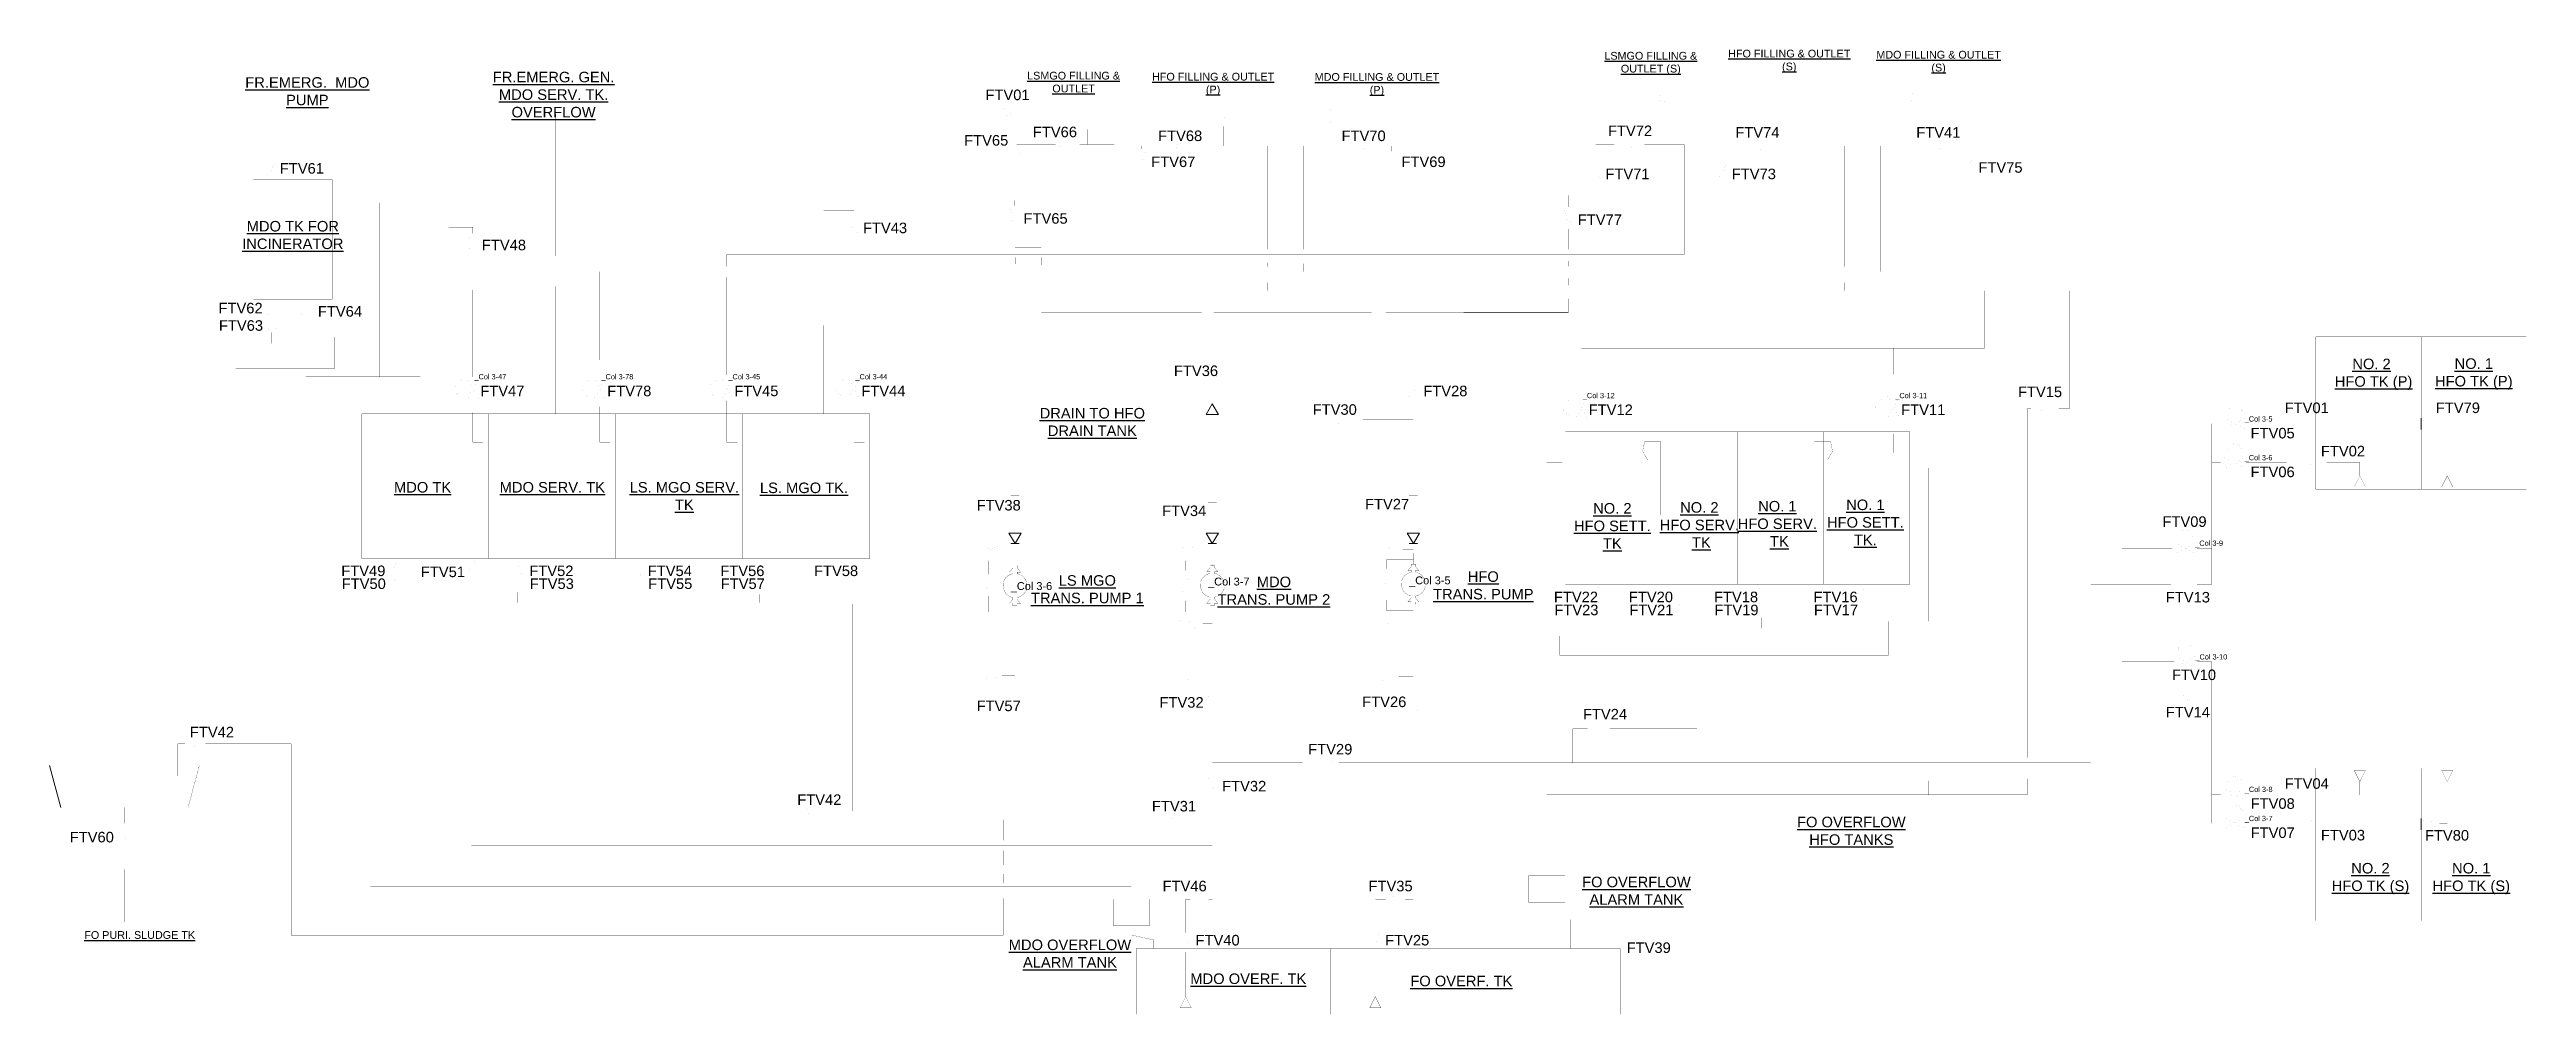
# Model space of a CAD drawing. Header units: millimetres. Extents: x 6116 to 9647, y 185 to 1559.
import ezdxf

# ---------------------------------------------------------------- set-up
doc = ezdxf.new("R2010")
doc.units = ezdxf.units.MM
for name, color, linetype in [('Ballast', 80, 'Continuous'), ('Bilge - Ballast', 233, 'Continuous'), ('PVCS Fuel', 240, 'Continuous'), ('Suction C', 201, 'Continuous'), ('Symboler', 42, 'Continuous'), ('TEKST', 7, 'Continuous')]:
    doc.layers.add(name, color=color, linetype=linetype)
doc.layers.add('Bilge', color=50, linetype='Continuous', plot=False)
doc.layers.add('EQUIP', color=140, linetype='Continuous', lineweight=20)
doc.layers.add('VALVE', color=40, linetype='Continuous', lineweight=20)
doc.styles.add('Arial', font='ARIAL.TTF', dxfattribs={"height": 50})

# ---------------------------------------------------------------- blocks, each defined once
blk = doc.blocks.new('reduce')
for p, q in [((0, 0), (3, 1.73)), ((0, 0), (3, -1.73)), ((3, 1.73), (3, -1.73))]:
    blk.add_line(p, q)

msp = doc.modelspace()

# ---------------------------------------------------------------- linework, layer by layer
at = {"layer": 'Ballast', "linetype": 'Continuous'}
for points in [[(6719.1, 1075.5, 0.03, 0.03, 0), (6703.5, 1075.5, 0.03, 0.03, 0), (6703.5, 1065.9, 0.03, 0.03, -0.884677), (6703.5, 1087.4, 0.03, 0.03, 0), (6703.5, 1077.7, 0.03, 0.03, 0), (6719.1, 1077.7, 0.03, 0.03, 0), (6711.1, 1092.7, 0, 0, 0), (6728.4, 1092.7, 0.03, 0.03, 0), (6719.7, 1076.6, 0.03, 0.03, 0), (6728.4, 1060.6, 0, 0, 0), (6711.1, 1060.6, 0.03, 0.03, 0)], [(6900.2, 1075.5, 0.03, 0.03, 0), (6884.6, 1075.5, 0.03, 0.03, 0), (6884.6, 1065.9, 0.03, 0.03, -0.884677), (6884.6, 1087.4, 0.03, 0.03, 0), (6884.6, 1077.7, 0.03, 0.03, 0), (6900.2, 1077.7, 0.03, 0.03, 0), (6892.2, 1092.7, 0, 0, 0), (6909.5, 1092.7, 0.03, 0.03, 0), (6900.8, 1076.6, 0.03, 0.03, 0), (6909.5, 1060.6, 0, 0, 0), (6892.2, 1060.6, 0.03, 0.03, 0)], [(7081.3, 1075.5, 0.03, 0.03, 0), (7065.7, 1075.5, 0.03, 0.03, 0), (7065.7, 1065.9, 0.03, 0.03, -0.884677), (7065.7, 1087.4, 0.03, 0.03, 0), (7065.7, 1077.7, 0.03, 0.03, 0), (7081.3, 1077.7, 0.03, 0.03, 0), (7073.2, 1092.7, 0, 0, 0), (7090.6, 1092.7, 0.03, 0.03, 0), (7081.9, 1076.6, 0.03, 0.03, 0), (7090.6, 1060.6, 0, 0, 0), (7073.2, 1060.6, 0.03, 0.03, 0)], [(7262.4, 1075.5, 0.03, 0.03, 0), (7246.7, 1075.5, 0.03, 0.03, 0), (7246.7, 1065.9, 0.03, 0.03, -0.884677), (7246.7, 1087.4, 0.03, 0.03, 0), (7246.7, 1077.7, 0.03, 0.03, 0), (7262.4, 1077.7, 0.03, 0.03, 0), (7254.3, 1092.7, 0, 0, 0), (7271.7, 1092.7, 0.03, 0.03, 0), (7263, 1076.6, 0.03, 0.03, 0), (7271.7, 1060.6, 0, 0, 0), (7254.3, 1060.6, 0.03, 0.03, 0)], [(8299.4, 1048.6, 0.03, 0.03, 0), (8283.7, 1048.6, 0.03, 0.03, 0), (8283.7, 1039, 0.03, 0.03, -0.884677), (8283.7, 1060.5, 0.03, 0.03, 0), (8283.7, 1050.9, 0.03, 0.03, 0), (8299.4, 1050.9, 0.03, 0.03, 0), (8291.3, 1065.8, 0, 0, 0), (8308.6, 1065.8, 0.03, 0.03, 0), (8300, 1049.8, 0.03, 0.03, 0), (8308.6, 1033.7, 0, 0, 0), (8291.3, 1033.7, 0.03, 0.03, 0)], [(8744.9, 1048.6, 0.03, 0.03, 0), (8729.3, 1048.6, 0.03, 0.03, 0), (8729.3, 1039, 0.03, 0.03, -0.884677), (8729.3, 1060.5, 0.03, 0.03, 0), (8729.3, 1050.9, 0.03, 0.03, 0), (8744.9, 1050.9, 0.03, 0.03, 0), (8736.8, 1065.8, 0, 0, 0), (8754.2, 1065.8, 0.03, 0.03, 0), (8745.5, 1049.8, 0.03, 0.03, 0), (8754.2, 1033.7, 0, 0, 0), (8736.8, 1033.7, 0.03, 0.03, 0)], [(9230.4, 1026.9, 0.03, 0.03, 0), (9230.4, 1042.5, 0.03, 0.03, 0), (9220.8, 1042.5, 0.03, 0.03, -0.884677), (9242.3, 1042.5, 0.03, 0.03, 0), (9232.6, 1042.5, 0.03, 0.03, 0), (9232.6, 1026.9, 0.03, 0.03, 0), (9247.6, 1034.9, 0, 0, 0), (9247.6, 1017.6, 0.03, 0.03, 0), (9231.5, 1026.3, 0.03, 0.03, 0), (9215.5, 1017.6, 0, 0, 0), (9215.5, 1034.9, 0.03, 0.03, 0)], [(9230.4, 971.6, 0.03, 0.03, 0), (9230.4, 987.3, 0.03, 0.03, 0), (9220.8, 987.3, 0.03, 0.03, -0.884677), (9242.3, 987.3, 0.03, 0.03, 0), (9232.6, 987.3, 0.03, 0.03, 0), (9232.6, 971.6, 0.03, 0.03, 0), (9247.6, 979.7, 0, 0, 0), (9247.6, 962.4, 0.03, 0.03, 0), (9231.5, 971, 0.03, 0.03, 0), (9215.5, 962.4, 0, 0, 0), (9215.5, 979.7, 0.03, 0.03, 0)], [(9160, 849.8, 0.03, 0.03, 0), (9160, 865.5, 0.03, 0.03, 0), (9150.3, 865.5, 0.03, 0.03, -0.884677), (9171.8, 865.5, 0.03, 0.03, 0), (9162.2, 865.5, 0.03, 0.03, 0), (9162.2, 849.8, 0.03, 0.03, 0), (9177.1, 857.9, 0, 0, 0), (9177.1, 840.5, 0.03, 0.03, 0), (9161.1, 849.2, 0.03, 0.03, 0), (9145, 840.5, 0, 0, 0), (9145, 857.9, 0.03, 0.03, 0)], [(9160.1, 687.9, 0.03, 0.03, 0), (9160.1, 703.6, 0.03, 0.03, 0), (9150.5, 703.6, 0.03, 0.03, -0.884677), (9172, 703.6, 0.03, 0.03, 0), (9162.3, 703.6, 0.03, 0.03, 0), (9162.3, 687.9, 0.03, 0.03, 0), (9177.3, 696, 0, 0, 0), (9177.3, 678.7, 0.03, 0.03, 0), (9161.2, 687.3, 0.03, 0.03, 0), (9145.2, 678.7, 0, 0, 0), (9145.2, 696, 0.03, 0.03, 0)], [(9230.5, 499.3, 0.03, 0.03, 0), (9230.5, 514.9, 0.03, 0.03, 0), (9220.9, 514.9, 0.03, 0.03, -0.884677), (9242.4, 514.9, 0.03, 0.03, 0), (9232.8, 514.9, 0.03, 0.03, 0), (9232.8, 499.3, 0.03, 0.03, 0), (9247.7, 507.3, 0, 0, 0), (9247.7, 490, 0.03, 0.03, 0), (9231.6, 498.6, 0.03, 0.03, 0), (9215.6, 490, 0, 0, 0), (9215.6, 507.3, 0.03, 0.03, 0)], [(9230.5, 457.7, 0.03, 0.03, 0), (9230.5, 473.4, 0.03, 0.03, 0), (9220.9, 473.4, 0.03, 0.03, -0.884677), (9242.4, 473.4, 0.03, 0.03, 0), (9232.8, 473.4, 0.03, 0.03, 0), (9232.8, 457.7, 0.03, 0.03, 0), (9247.7, 465.8, 0, 0, 0), (9247.7, 448.5, 0.03, 0.03, 0), (9231.6, 457.1, 0.03, 0.03, 0), (9215.6, 448.5, 0, 0, 0), (9215.6, 465.8, 0.03, 0.03, 0)]]:
    msp.add_lwpolyline(points, format="xyseb", close=True, dxfattribs=at)
at = {"layer": 'Bilge', "linetype": 'Continuous', "const_width": 0.0075}
for points in [[(8420.9, 1502.5), (8408.8, 1502.5), (8413.6, 1491.4), (8408.8, 1480), (8420.9, 1480), (8416.2, 1491.4), (8420.9, 1502.5)], [(8615, 1502.5), (8602.9, 1502.5), (8607.6, 1491.4), (8602.9, 1480), (8615, 1480), (8610.3, 1491.4), (8615, 1502.5)], [(8774.1, 1502.5), (8762, 1502.5), (8766.8, 1491.4), (8762, 1480), (8774.1, 1480), (8769.4, 1491.4), (8774.1, 1502.5)], [(7497.6, 1463.6), (7497.6, 1475.7), (7486.5, 1470.9), (7475.2, 1475.7), (7475.2, 1463.6), (7486.5, 1468.3), (7497.6, 1463.6)], [(7602, 1477), (7589.9, 1477), (7594.7, 1465.8), (7589.9, 1454.5), (7602, 1454.5), (7597.3, 1465.8), (7602, 1477)], [(7795.8, 1474.7), (7783.7, 1474.7), (7788.4, 1463.5), (7783.7, 1452.2), (7795.8, 1452.2), (7791.1, 1463.5), (7795.8, 1474.7)], [(7943.4, 1474.7), (7931.3, 1474.7), (7936, 1463.5), (7931.3, 1452.2), (7943.4, 1452.2), (7938.7, 1463.5), (7943.4, 1474.7)], [(7501, 1414.1), (7488.8, 1414.1), (7493.6, 1403), (7488.8, 1391.7), (7501, 1391.7), (7496.2, 1403), (7501, 1414.1)], [(7573, 1418.1), (7573, 1430.2), (7561.9, 1425.5), (7550.5, 1430.2), (7550.5, 1418.1), (7561.9, 1422.8), (7573, 1418.1)], [(7679, 1414.1), (7666.8, 1414.1), (7671.6, 1403), (7666.8, 1391.7), (7679, 1391.7), (7674.2, 1403), (7679, 1414.1)], [(7733.8, 1415.8), (7733.8, 1427.9), (7722.6, 1423.1), (7711.3, 1427.9), (7711.3, 1415.8), (7722.6, 1420.5), (7733.8, 1415.8)], [(7995.4, 1415.8), (7995.4, 1427.9), (7984.2, 1423.1), (7972.9, 1427.9), (7972.9, 1415.8), (7984.2, 1420.5), (7995.4, 1415.8)], [(8035.8, 1414.1), (8023.6, 1414.1), (8028.4, 1403), (8023.6, 1391.7), (8035.8, 1391.7), (8031, 1403), (8035.8, 1414.1)], [(8376, 1418.1), (8376, 1430.2), (8364.9, 1425.5), (8353.5, 1430.2), (8353.5, 1418.1), (8364.9, 1422.8), (8376, 1418.1)], [(8557.5, 1415.8), (8557.5, 1427.9), (8546.4, 1423.1), (8535, 1427.9), (8535, 1415.8), (8546.4, 1420.5), (8557.5, 1415.8)], [(8815.4, 1415.8), (8815.4, 1427.9), (8804.3, 1423.1), (8793, 1427.9), (8793, 1415.8), (8804.3, 1420.5), (8815.4, 1415.8)], [(6436.1, 1396.7), (6423.9, 1396.7), (6428.7, 1385.5), (6423.9, 1374.2), (6436.1, 1374.2), (6431.3, 1385.5), (6436.1, 1396.7)], [(8326.5, 1396.9), (8314.3, 1396.9), (8319.1, 1385.7), (8314.3, 1374.4), (8326.5, 1374.4), (8321.7, 1385.7), (8326.5, 1396.9)], [(8506.7, 1396.9), (8494.6, 1396.9), (8499.3, 1385.7), (8494.6, 1374.4), (8506.7, 1374.4), (8501.9, 1385.7), (8506.7, 1396.9)], [(8858.3, 1406.1), (8846.1, 1406.1), (8850.9, 1394.9), (8846.1, 1383.6), (8858.3, 1383.6), (8853.5, 1394.9), (8858.3, 1406.1)], [(7269.1, 1318.2), (7256.9, 1318.2), (7261.7, 1307), (7256.9, 1295.7), (7269.1, 1295.7), (7264.3, 1307), (7269.1, 1318.2)], [(7497.9, 1331.8), (7485.8, 1331.8), (7490.6, 1320.6), (7485.8, 1309.3), (7497.9, 1309.3), (7493.2, 1320.6), (7497.9, 1331.8)], [(8287.1, 1331.8), (8275, 1331.8), (8279.8, 1320.6), (8275, 1309.3), (8287.1, 1309.3), (8282.4, 1320.6), (8287.1, 1331.8)], [(6725.8, 1293.9), (6713.7, 1293.9), (6718.4, 1282.7), (6713.7, 1271.4), (6725.8, 1271.4), (6721.1, 1282.7), (6725.8, 1293.9)], [(6427.1, 1181.2), (6439.2, 1181.2), (6434.5, 1192.4), (6439.2, 1203.7), (6427.1, 1203.7), (6431.8, 1192.4), (6427.1, 1181.2)], [(6475.3, 1181.2), (6487.4, 1181.2), (6482.6, 1192.4), (6487.4, 1203.7), (6475.3, 1203.7), (6480, 1192.4), (6475.3, 1181.2)], [(6427.1, 1158.7), (6439.2, 1158.7), (6434.5, 1169.9), (6439.2, 1181.2), (6427.1, 1181.2), (6431.8, 1169.9), (6427.1, 1158.7)], [(7767.8, 1092.6), (7780, 1092.6), (7775.2, 1103.7), (7780, 1115.1), (7767.8, 1115.1), (7772.6, 1103.7), (7767.8, 1092.6)], [(8054.5, 1063.9), (8066.6, 1063.9), (8061.8, 1075), (8066.6, 1086.4), (8054.5, 1086.4), (8059.2, 1075), (8054.5, 1063.9)], [(7954.1, 1025.8), (7954.1, 1038), (7943, 1033.2), (7931.7, 1038), (7931.7, 1025.8), (7943, 1030.6), (7954.1, 1025.8)], [(8968.1, 1041.4), (8968.1, 1053.6), (8956.9, 1048.8), (8945.6, 1053.6), (8945.6, 1041.4), (8956.9, 1046.2), (8968.1, 1041.4)], [(9347.2, 1020.2), (9347.2, 1032.3), (9336.1, 1027.6), (9324.8, 1032.3), (9324.8, 1020.2), (9336.1, 1024.9), (9347.2, 1020.2)], [(9519.7, 1020.2), (9519.7, 1032.3), (9508.6, 1027.6), (9497.2, 1032.3), (9497.2, 1020.2), (9508.6, 1024.9), (9519.7, 1020.2)], [(9347.2, 965), (9347.2, 977.1), (9336, 972.3), (9324.7, 977.1), (9324.7, 965), (9336, 969.7), (9347.2, 965)], [(7486.5, 901.1), (7498.6, 901.1), (7493.9, 912.3), (7498.6, 923.6), (7486.5, 923.6), (7491.2, 912.3), (7486.5, 901.1)], [(8054.5, 901.1), (8066.6, 901.1), (8061.8, 912.3), (8066.6, 923.6), (8054.5, 923.6), (8059.2, 912.3), (8054.5, 901.1)], [(7767.8, 891.6), (7780, 891.6), (7775.2, 902.8), (7780, 914.1), (7767.8, 914.1), (7772.6, 902.8), (7767.8, 891.6)], [(7467.6, 839.9), (7467.6, 852.1), (7456.4, 847.3), (7445.1, 852.1), (7445.1, 839.9), (7456.4, 844.7), (7467.6, 839.9)], [(7748.9, 839.9), (7748.9, 852.1), (7737.8, 847.3), (7726.4, 852.1), (7726.4, 839.9), (7737.8, 844.7), (7748.9, 839.9)], [(8035.5, 841.6), (8035.5, 853.7), (8024.4, 848.9), (8013, 853.7), (8013, 841.6), (8024.4, 846.3), (8035.5, 841.6)], [(6599.8, 811.8), (6611.9, 811.8), (6607.1, 822.9), (6611.9, 834.3), (6599.8, 834.3), (6604.5, 822.9), (6599.8, 811.8)], [(6711.5, 811.8), (6723.6, 811.8), (6718.8, 822.9), (6723.6, 834.3), (6711.5, 834.3), (6716.2, 822.9), (6711.5, 811.8)], [(6777.7, 811.8), (6789.8, 811.8), (6785, 822.9), (6789.8, 834.3), (6777.7, 834.3), (6782.4, 822.9), (6777.7, 811.8)], [(6946.6, 811.8), (6958.7, 811.8), (6954, 822.9), (6958.7, 834.3), (6946.6, 834.3), (6951.3, 822.9), (6946.6, 811.8)], [(7121.7, 811.8), (7133.8, 811.8), (7129.1, 822.9), (7133.8, 834.3), (7121.7, 834.3), (7126.4, 822.9), (7121.7, 811.8)], [(7254.7, 811.8), (7266.8, 811.8), (7262.1, 822.9), (7266.8, 834.3), (7254.7, 834.3), (7259.4, 822.9), (7254.7, 811.8)], [(6599.8, 789.3), (6611.9, 789.3), (6607.1, 800.5), (6611.9, 811.8), (6599.8, 811.8), (6604.5, 800.5), (6599.8, 789.3)], [(6777.7, 789.3), (6789.8, 789.3), (6785, 800.5), (6789.8, 811.8), (6777.7, 811.8), (6782.4, 800.5), (6777.7, 789.3)], [(6946.6, 789.3), (6958.7, 789.3), (6954, 800.5), (6958.7, 811.8), (6946.6, 811.8), (6951.3, 800.5), (6946.6, 789.3)], [(7121.7, 789.3), (7133.8, 789.3), (7129.1, 800.5), (7133.8, 811.8), (7121.7, 811.8), (7126.4, 800.5), (7121.7, 789.3)], [(7460.8, 808.1), (7448.7, 808.1), (7453.4, 797), (7448.7, 785.7), (7460.8, 785.7), (7456.1, 797), (7460.8, 808.1)], [(7742.2, 808.1), (7730, 808.1), (7734.8, 797), (7730, 785.7), (7742.2, 785.7), (7737.4, 797), (7742.2, 808.1)], [(8028.8, 809.8), (8016.6, 809.8), (8021.4, 798.6), (8016.6, 787.3), (8028.8, 787.3), (8024, 798.6), (8028.8, 809.8)], [(8322.9, 775.3), (8335.1, 775.3), (8330.3, 786.5), (8335.1, 797.8), (8322.9, 797.8), (8327.7, 786.5), (8322.9, 775.3)], [(8429.8, 775.3), (8442, 775.3), (8437.2, 786.5), (8442, 797.8), (8429.8, 797.8), (8434.6, 786.5), (8429.8, 775.3)], [(8551.2, 775.3), (8563.3, 775.3), (8558.5, 786.5), (8563.3, 797.8), (8551.2, 797.8), (8555.9, 786.5), (8551.2, 775.3)], [(8693.1, 775.3), (8705.2, 775.3), (8700.4, 786.5), (8705.2, 797.8), (8693.1, 797.8), (8697.8, 786.5), (8693.1, 775.3)], [(9177.8, 791.9), (9177.8, 804), (9166.7, 799.2), (9155.4, 804), (9155.4, 791.9), (9166.7, 796.6), (9177.8, 791.9)], [(7748.9, 735.2), (7748.9, 747.4), (7737.8, 742.6), (7726.4, 747.4), (7726.4, 735.2), (7737.8, 740), (7748.9, 735.2)], [(8035.5, 736.9), (8035.5, 749), (8024.4, 744.2), (8013, 749), (8013, 736.9), (8024.4, 741.6), (8035.5, 736.9)], [(8322.9, 752.8), (8335.1, 752.8), (8330.3, 764), (8335.1, 775.3), (8322.9, 775.3), (8327.7, 764), (8322.9, 752.8)], [(8429.8, 752.8), (8442, 752.8), (8437.2, 764), (8442, 775.3), (8429.8, 775.3), (8434.6, 764), (8429.8, 752.8)], [(8551.2, 752.8), (8563.3, 752.8), (8558.5, 764), (8563.3, 775.3), (8551.2, 775.3), (8555.9, 764), (8551.2, 752.8)], [(8693.1, 752.8), (8705.2, 752.8), (8700.4, 764), (8705.2, 775.3), (8693.1, 775.3), (8697.8, 764), (8693.1, 752.8)], [(7467.6, 728.4), (7467.6, 740.5), (7456.4, 735.7), (7445.1, 740.5), (7445.1, 728.4), (7456.4, 733.1), (7467.6, 728.4)], [(7472.4, 662.3), (7472.4, 674.4), (7461.3, 669.6), (7449.9, 674.4), (7449.9, 662.3), (7461.3, 667), (7472.4, 662.3)], [(8035.5, 659.8), (8035.5, 671.9), (8024.4, 667.2), (8013, 671.9), (8013, 659.8), (8024.4, 664.5), (8035.5, 659.8)], [(7486.5, 615.3), (7498.6, 615.3), (7493.9, 626.4), (7498.6, 637.7), (7486.5, 637.7), (7491.2, 626.4), (7486.5, 615.3)], [(7748.9, 658.2), (7748.9, 670.3), (7737.8, 665.5), (7726.4, 670.3), (7726.4, 658.2), (7737.8, 662.9), (7748.9, 658.2)], [(7780, 637.7), (7767.8, 637.7), (7772.6, 626.6), (7767.8, 615.3), (7780, 615.3), (7775.2, 626.6), (7780, 637.7)], [(8066.6, 639.4), (8054.5, 639.4), (8059.2, 628.2), (8054.5, 616.9), (8066.6, 616.9), (8061.9, 628.2), (8066.6, 639.4)], [(9177.8, 628.1), (9177.8, 640.3), (9166.7, 635.5), (9155.4, 640.3), (9155.4, 628.1), (9166.7, 632.9), (9177.8, 628.1)], [(6338.4, 564.3), (6338.4, 576.4), (6327.2, 571.7), (6315.9, 576.4), (6315.9, 564.3), (6327.2, 569.1), (6338.4, 564.3)], [(8332.6, 585.5), (8332.6, 597.7), (8321.4, 592.9), (8310.1, 597.7), (8310.1, 585.5), (8321.4, 590.3), (8332.6, 585.5)], [(7954.6, 537.3), (7954.6, 549.5), (7943.4, 544.7), (7932.1, 549.5), (7932.1, 537.3), (7943.4, 542.1), (7954.6, 537.3)], [(7780, 520.9), (7767.8, 520.9), (7772.6, 509.7), (7767.8, 498.4), (7780, 498.4), (7775.2, 509.7), (7780, 520.9)], [(9347.2, 491.5), (9347.2, 503.6), (9336.1, 498.8), (9324.8, 503.6), (9324.8, 491.5), (9336.1, 496.2), (9347.2, 491.5)], [(7204.3, 468.1), (7204.3, 480.2), (7193.1, 475.5), (7181.8, 480.2), (7181.8, 468.1), (7193.1, 472.8), (7204.3, 468.1)], [(7730.2, 461), (7730.2, 473.1), (7719.1, 468.4), (7707.7, 473.1), (7707.7, 461), (7719.1, 465.7), (7730.2, 461)], [(9347.2, 451.1), (9347.2, 463.2), (9336.1, 458.4), (9324.8, 463.2), (9324.8, 451.1), (9336.1, 455.8), (9347.2, 451.1)], [(9519.7, 450.5), (9519.7, 462.6), (9508.6, 457.8), (9497.2, 462.6), (9497.2, 450.5), (9508.6, 455.2), (9519.7, 450.5)], [(6217, 424.6), (6229.1, 424.6), (6224.4, 435.7), (6229.1, 447.1), (6217, 447.1), (6221.8, 435.7), (6217, 424.6)], [(7767, 343.2), (7767, 355.3), (7755.9, 350.6), (7744.5, 355.3), (7744.5, 343.2), (7755.9, 347.9), (7767, 343.2)], [(8048.5, 343.2), (8048.5, 355.3), (8037.3, 350.6), (8026, 355.3), (8026, 343.2), (8037.3, 347.9), (8048.5, 343.2)], [(7742, 301.4), (7729.9, 301.4), (7734.7, 290.3), (7729.9, 279), (7742, 279), (7737.3, 290.3), (7742, 301.4)], [(8012.4, 301.4), (8000.2, 301.4), (8005, 290.3), (8000.2, 279), (8012.4, 279), (8007.6, 290.3), (8012.4, 301.4)], [(8394.9, 259.3), (8394.9, 271.5), (8383.7, 266.7), (8372.4, 271.5), (8372.4, 259.3), (8383.7, 264.1), (8394.9, 259.3)]]:
    msp.add_lwpolyline(points, close=True, dxfattribs=at)
at = {"layer": 'EQUIP'}
for p, q in [((7486.6, 855.5), (7498.6, 855.5)), ((7767.9, 855.5), (7779.9, 855.5)), ((8054.5, 855.5), (8066.5, 855.5)), ((6132.3, 479.9), (6116.3, 539.6))]:
    msp.add_line(p, q, dxfattribs=at)
at = {"layer": 'PVCS Fuel', "linetype": 'Continuous', "const_width": 0.3}
for points in [[(6519.2, 1374.2), (6406.7, 1374.2), (6406.7, 1203.7), (6519.2, 1203.7)], [(6381.6, 1149.8), (6381.6, 1104.4), (6521.9, 1104.4), (6521.9, 1149.8), (6521.9, 1104.4), (6381.6, 1104.4)], [(9497.2, 1150.1), (9347.2, 1150.1), (9347.2, 933.1), (9497.2, 933.1)], [(9497.2, 1150.1), (9497.2, 933.1), (9647.2, 933.1), (9647.2, 1150.1)], [(6742.5, 1040.3), (6561.4, 1040.3), (6561.4, 834.3), (6742.5, 834.3)], [(6742.5, 1040.3), (6742.5, 834.3), (6923.6, 834.3), (6923.6, 1040.3)], [(6923.6, 1040.3), (6923.6, 834.3), (7104.6, 834.3), (7104.6, 1040.3)], [(7104.6, 1040.3), (7104.6, 834.3), (7285.7, 834.3), (7285.7, 1040.3)], [(8277.2, 1014.9), (8277.2, 797.8), (8400.3, 797.8), (8400.3, 1014.9)], [(8400.3, 1014.9), (8400.3, 797.8), (8522.7, 797.8), (8522.7, 1014.9)], [(8522.7, 1014.9), (8522.7, 797.8), (8645.2, 797.8), (8645.2, 1014.9)], [(8645.2, 1014.9), (8645.2, 797.8), (8768.2, 797.8), (8768.2, 1014.9)], [(8269.3, 744.8), (8269.3, 696.8), (8738, 696.8), (8738, 744.8), (8738, 696.8), (8269.3, 696.8)], [(9347.2, 535.5), (9347.2, 318.5), (9497.2, 318.5), (9497.2, 535.5)], [(9497.2, 535.5), (9497.2, 318.5), (9647.2, 318.5), (9647.2, 535.5)], [(8224.6, 382.3), (8224.6, 344.9), (8276.6, 344.9), (8276.6, 382.3)], [(7632.4, 348.9), (7632.4, 311.5), (7684.4, 311.5), (7684.4, 348.9)], [(7665.2, 279), (7665.2, 185.1), (7942.8, 185.1), (7942.8, 279)], [(7942.8, 279), (7942.8, 185.1), (8355.3, 185.1), (8355.3, 279)]]:
    msp.add_lwpolyline(points, close=True, dxfattribs=at)
at = {"layer": 'Suction C', "linetype": 'Continuous', "const_width": 0.3}
for points in [[(6430, 1396.7), (6430, 1487.6)], [(6838.1, 1250.4), (6838.1, 1467.5)], [(7596, 1454.5), (7596, 1424.1), (7596, 1454.5)], [(7789.7, 1452.2), (7789.7, 1421.8), (7789.7, 1452.2)], [(7937.3, 1452.2), (7937.3, 1421.8), (7937.3, 1452.2)], [(8414.9, 1480), (8414.9, 1424.1), (8414.9, 1480)], [(8608.9, 1480), (8608.9, 1421.8), (8608.9, 1480)], [(8768.1, 1480), (8768.1, 1424.1), (8768.1, 1480)], [(8793, 1421.8), (8727, 1421.8), (8727, 1242.9), (6719.7, 1242.9), (8727, 1242.9), (8727, 1421.8)], [(8376, 1424.1), (8446.7, 1424.1), (8446.7, 1267.2), (7081.9, 1267.2), (7081.9, 1250.4), (7081.9, 1267.2), (8446.7, 1267.2), (8446.7, 1424.1), (8376, 1424.1)], [(7573, 1424.1), (7634.2, 1424.1), (7634.2, 1267.2), (7634.2, 1424.1), (7573, 1424.1)], [(7672.9, 1414.1), (7672.9, 1421.8), (7711.3, 1421.8), (7672.9, 1421.8)], [(7733.8, 1421.8), (7853, 1421.8), (7853, 1274.7), (7853, 1421.8)], [(7972.9, 1421.8), (7904.3, 1421.8), (7904.3, 1274.7), (7904.3, 1421.8), (7972.9, 1421.8)], [(7995.4, 1421.8), (8029.7, 1421.8), (8029.7, 1414.1), (8029.7, 1421.8)], [(8353.5, 1424.1), (8320.4, 1424.1), (8320.4, 1396.9), (8320.4, 1424.1)], [(8535, 1421.8), (8500.6, 1421.8), (8500.6, 1396.9), (8500.6, 1421.8)], [(8557.5, 1421.8), (8675.6, 1421.8), (8675.6, 1249.9), (8675.6, 1421.8)], [(8815.4, 1421.8), (8852.2, 1421.8), (8852.2, 1406.1), (8852.2, 1421.8)], [(7491.9, 1331.8), (7491.9, 1344.7), (7491.9, 1331.8)], [(8281.1, 1331.8), (8281.1, 1351.5), (8281.1, 1331.8)], [(6519.2, 1340.7), (6586.6, 1340.7), (6586.6, 1093), (6586.6, 1340.7)], [(7263, 1318.2), (7263, 1330.4), (7219.8, 1330.4), (7219.8, 1275.3), (7219.8, 1330.4), (7263, 1330.4)], [(7492.6, 1309.3), (7492.6, 1277.2), (7530.1, 1277.2), (7530.1, 1274.7), (7530.1, 1276.8), (7530.1, 1277.2), (7492.6, 1277.2)], [(8281.1, 1309.3), (8281.1, 1274.7), (8281.1, 1309.3)], [(6719.7, 1293.9), (6719.7, 1306.2), (6685.2, 1306.2), (6685.2, 1040.3), (6685.2, 1306.2), (6719.7, 1306.2)], [(6719.7, 1271.4), (6719.7, 1092.7)], [(7263, 1295.7), (7263, 1275.3)], [(6900.8, 1092.7), (6900.8, 1242.9)], [(7219.8, 1260.3), (7219.8, 1250.4)], [(7263, 1260.3), (7263, 1250.4)], [(7492.8, 1246.5), (7492.8, 1263.3)], [(7530.4, 1246.3), (7530.4, 1263.1)], [(7773.9, 1192.6), (7773.9, 1242.9)], [(7853, 1259.7), (7853, 1250), (7853, 1259.7)], [(7904.3, 1259.7), (7904.3, 1242.9), (7904.3, 1259.7)], [(8281.1, 1259.7), (8281.1, 1250.4)], [(6838.1, 1235.4), (6838.1, 1040.3)], [(7081.9, 1092.7), (7081.9, 1235.4)], [(7220, 1235.4), (7220, 1040.3)], [(7263, 1235.4), (7263, 1092.7)], [(7492.6, 1235.4), (7492.6, 923.6)], [(7530.1, 1235.4), (7530.1, 1065.8)], [(8281.1, 1208.4), (8281.1, 1184.7), (7530.1, 1185.2), (8281.1, 1184.2)], [(7853, 1235), (7853, 1215.9), (9070.7, 1215.9), (9070.7, 805.4), (9070.7, 1215.9), (7853, 1215.9), (7853, 1235)], [(8060.5, 1192.4), (8060.5, 1215.9)], [(8281.1, 1235.4), (8281.1, 1223.4), (8281.1, 1235.4)], [(8300, 1065.8), (8300, 1133.9), (8874.8, 1133.9), (8874.8, 1215.9), (8874.8, 1133.9), (8300, 1133.9)], [(8675.6, 1234.9), (8675.6, 1215.9), (8675.6, 1234.9)], [(8968.1, 1047.5), (8995.3, 1047.5), (8995.3, 1215.9), (8995.3, 1047.5)], [(6481.3, 1181.2), (6481.3, 1093), (6644.8, 1093), (6644.8, 1040.3), (6644.8, 1093), (6481.3, 1093)], [(7773.9, 1177.6), (7773.9, 1115.1)], [(8060.5, 1177.4), (8060.5, 1086.4)], [(6433.2, 1158.7), (6433.2, 1140.8), (6433.2, 1158.7)], [(8745.5, 1065.8), (8745.5, 1133.9)], [(6719.7, 1060.6), (6719.7, 999.9), (6734.3, 999.9), (6719.7, 999.9)], [(6900.8, 1060.6), (6900.8, 999.9), (6915.4, 999.9), (6900.8, 999.9)], [(7081.9, 1060.6), (7081.9, 999.9), (7096.5, 999.9), (7081.9, 999.9)], [(7263, 1060.6), (7263, 999.9), (7277.6, 999.9), (7263, 999.9)], [(7773.9, 1092.6), (7773.9, 1054.4)], [(8060.5, 923.6), (8060.5, 1063.9)], [(7954.1, 1031.9), (8060.5, 1031.9)], [(8300, 1033.7), (8300, 985), (8300, 1033.7)], [(8745.5, 1033.7), (8745.5, 985), (8745.5, 1033.7)], [(8945.6, 1047.5), (8935.6, 1047.5), (8935.6, 550.9), (8935.6, 1047.5)], [(9215.5, 1026.3), (9198.7, 1026.3), (9198.7, 797.9), (9177.8, 797.9), (9198.7, 797.9), (9198.7, 1026.3), (9215.5, 1026.3)], [(9324.8, 1026.3), (9247.6, 1026.3)], [(9347.2, 1026.3), (9497.2, 1026.3)], [(9519.7, 1026.3), (9534.5, 1026.3), (9534.5, 952.1), (9526.5, 936.1), (9542.5, 936.1), (9534.5, 952.1), (9534.5, 1026.3)], [(8413.3, 805.8), (8413.3, 1000.5), (8390.1, 1000.5), (8387.3, 986.9), (8394.4, 974.9), (8387.3, 986.9), (8390.1, 1000.5), (8413.3, 1000.5)], [(8632.1, 805.8), (8632.1, 1000.5), (8655.4, 1000.5), (8658.1, 986.9), (8651.1, 974.9), (8658.1, 986.9), (8655.4, 1000.5), (8632.1, 1000.5)], [(8277.2, 970.5), (8250.6, 970.5), (8250.6, 550.9), (8250.6, 970.5)], [(8794.9, 550.9), (8794.9, 963.2), (8768.2, 963.2), (8794.9, 963.2)], [(9215.5, 971), (9198.7, 971), (9215.5, 971)], [(9347.2, 971), (9409.8, 971), (9409.8, 952.1), (9401.8, 936.1), (9417.8, 936.1), (9409.8, 952.1), (9409.8, 971)], [(7492.6, 901.1), (7492.6, 870.5), (7492.6, 901.1)], [(7773.9, 891.6), (7773.9, 870.5)], [(8060.5, 901.1), (8060.5, 870.5)], [(7492.6, 855.5), (7492.6, 824.1)], [(7773.9, 855.5), (7774, 824.5)], [(8035.5, 847.6), (8060.5, 847.6)], [(8060.5, 857.1), (8060.6, 826.2)], [(9145, 849.2), (9070.7, 849.2)], [(9177.1, 849.2), (9198.7, 849.2), (9177.1, 849.2)], [(7454.7, 808.1), (7454.7, 831.2), (7492.6, 831.3), (7454.7, 831.3)], [(7467.6, 846), (7492.6, 846)], [(7736.1, 808.1), (7736.1, 831.2), (7774, 831.3), (7736.1, 831.3)], [(7748.9, 846), (7773.9, 846)], [(8022.7, 809.8), (8022.7, 832.8), (8060.6, 832.9), (8022.7, 832.9)], [(6605.8, 789.3), (6605.8, 771.4), (6605.8, 789.3)], [(6717.5, 811.8), (6717.5, 425.2), (7773.9, 425.2), (6717.5, 425.2)], [(6783.7, 789.3), (6783.7, 771.4), (6783.7, 789.3)], [(6952.7, 789.3), (6952.7, 771.4), (6952.7, 789.3)], [(7127.8, 789.3), (7127.8, 771.4), (7127.8, 789.3)], [(7260.8, 811.8), (7260.8, 474.2), (7260.8, 811.8)], [(7454.7, 785.7), (7454.7, 758.2), (7492.6, 758.2), (7454.7, 758.2)], [(7736.1, 785.7), (7736.1, 758.2), (7773.9, 758.2), (7736.1, 758.2)], [(9155.4, 797.9), (9026.1, 797.9), (9026.1, 543.4), (7954.6, 543.4), (9026.1, 543.4), (9026.1, 797.9), (9155.4, 797.9)], [(8022.7, 787.3), (8022.7, 759.8), (8060.5, 759.8), (8022.7, 759.8)], [(9070.7, 790.4), (9070.7, 687.3), (9145.2, 687.3), (9070.7, 687.3), (9070.7, 790.4)], [(7492.6, 637.7), (7492.6, 766.9)], [(7773.9, 637.7), (7773.9, 767.4), (7773.9, 637.7)], [(8035.5, 742.9), (8060.5, 742.9)], [(8060.5, 639.4), (8060.5, 769), (8060.5, 639.4)], [(8329, 752.8), (8329, 734.9), (8329, 752.8)], [(8435.9, 752.8), (8435.9, 734.9), (8435.9, 752.8)], [(8557.2, 752.8), (8557.2, 734.9), (8557.2, 752.8)], [(8699.1, 752.8), (8699.1, 734.9), (8699.1, 752.8)], [(7467.6, 734.4), (7492.6, 734.4)], [(7748.9, 741.3), (7773.9, 741.3)], [(9177.3, 687.3), (9198.7, 687.3), (9198.7, 457.1), (9215.6, 457.1), (9198.7, 457.1), (9198.7, 687.3)], [(7472.4, 668.3), (7492.6, 668.3)], [(7748.9, 664.2), (7773.9, 664.2)], [(8035.5, 665.9), (8060.5, 665.9)], [(7492.6, 615.3), (7492.6, 474.2), (7204.3, 474.2), (7492.6, 474.2)], [(7773.9, 520.9), (7773.9, 615.3)], [(8060.5, 616.9), (8060.5, 349.2), (8048.5, 349.2), (8060.5, 349.2)], [(9155.4, 634.2), (9026.1, 634.2)], [(9177.8, 634.2), (9198.7, 634.2), (9177.8, 634.2)], [(6315.9, 570.4), (6299.2, 570.4), (6299.2, 524.7), (6299.2, 570.4)], [(7475.6, 358.1), (7475.6, 297.9), (6460.5, 297.9), (6460.5, 570.4), (6338.4, 570.4), (6460.5, 570.4), (6460.5, 297.9), (7475.6, 297.9)], [(8310.1, 591.6), (8287.9, 591.6), (8287.9, 543.4), (8287.9, 591.6)], [(8332.6, 591.6), (8464.8, 591.6), (8332.6, 591.6)], [(6116.3, 539.6), (6132.3, 479.9), (6313.8, 479.9), (6329.8, 539.6), (6313.8, 479.9), (6132.3, 479.9)], [(7932.1, 543.4), (7773.9, 543.4)], [(8935.6, 535.9), (8935.6, 497.7), (8250.6, 497.7), (8935.6, 497.7)], [(8250.6, 535.9), (8250.6, 382.3), (8250.6, 535.9)], [(8794.9, 535.9), (8794.9, 497.7)], [(9347.2, 497.5), (9409.8, 497.5), (9409.8, 516.5), (9401.8, 532.5), (9417.8, 532.5), (9409.8, 516.5), (9409.8, 497.5)], [(9519.7, 456.5), (9534.5, 456.5), (9534.5, 516.5), (9526.5, 532.5), (9542.5, 532.5), (9534.5, 516.5), (9534.5, 456.5)], [(7767, 349.2), (7773.9, 349.2), (7773.9, 498.4), (7773.9, 349.2)], [(9215.6, 498.6), (9198.7, 498.6), (9215.6, 498.6)], [(9324.8, 497.5), (9247.7, 497.5), (9324.8, 497.5)], [(6223.1, 447.1), (6223.1, 479.9)], [(7181.8, 474.2), (7139.4, 474.2)], [(7707.7, 467.1), (7457.4, 467.1), (7457.4, 457.8), (7457.4, 467.1)], [(7475.6, 467.1), (7475.6, 433), (7475.6, 467.1)], [(7730.2, 467.1), (7773.9, 467.1)], [(8250.6, 459.1), (8578.8, 459.1), (8250.6, 459.1)], [(6223.1, 424.6), (6223.1, 316.4)], [(9324.8, 457.1), (9247.7, 457.1), (9324.8, 457.1)], [(9347.2, 457.1), (9497.2, 457.1)], [(7773.9, 392.1), (6737.6, 392.1)], [(7475.6, 421.4), (7475.6, 397.8), (7475.6, 421.4)], [(7658.4, 348.9), (7658.4, 367.5), (6573.5, 367.5), (7658.4, 367.5)], [(7475.6, 387.1), (7475.6, 371.6), (7475.6, 387.1)], [(7744.5, 349.2), (7736, 349.2), (7736, 301.4), (7736, 349.2)], [(8026, 349.2), (8006.3, 349.2), (8006.3, 301.4), (8006.3, 349.2)], [(8250.6, 344.9), (8250.6, 319.9), (8284.6, 319.9), (8284.6, 279), (8284.6, 319.9), (8250.6, 319.9)], [(7658.4, 311.5), (7658.4, 298.1), (7690.1, 291.1), (7690.1, 279), (7690.1, 291.1), (7658.4, 298.1)], [(7736, 279), (7736, 210.2), (7728, 194.2), (7744, 194.2), (7736, 210.2)], [(8006.3, 279), (8006.3, 210.2), (7998.3, 194.2), (8014.3, 194.2), (8006.3, 210.2)], [(8372.4, 265.4), (8355.3, 265.4)], [(8394.9, 265.4), (8453.7, 265.4), (8394.9, 265.4)]]:
    msp.add_lwpolyline(points, close=True, dxfattribs=at)
for points in [[(7550.5, 1424.1), (7494.9, 1424.1), (7494.9, 1414.1), (7494.9, 1424.1)], [(9324.7, 971), (9247.6, 971), (9324.7, 971)]]:
    msp.add_lwpolyline(points, dxfattribs=at)
at = {"layer": 'Symboler', "linetype": 'Continuous', "const_width": 0.3}
for points in [[(7489.7, 824.1), (7489.7, 821), (7484.7, 815.1), (7489.7, 815.1), (7489.7, 812.9), (7487.1, 812.1), (7483, 810.1), (7479.6, 807.2), (7477.4, 803.9), (7475.9, 800.3), (7475.5, 793), (7478.6, 785.6), (7480.4, 783.6), (7483.8, 780.9), (7487.5, 779.2), (7489.6, 778.7), (7489.6, 776.8), (7489.6, 776.3), (7484.6, 770.4), (7489.6, 770.4), (7489.6, 766.9), (7495.5, 766.9), (7495.5, 770.3), (7500.4, 770.3), (7495.5, 776.3), (7495.5, 778.7), (7499.1, 779.7), (7502.5, 781.6), (7504.8, 783.5), (7506.3, 785.2), (7508.4, 788.8), (7509.1, 790.5), (7509.6, 792.8), (7509.6, 795.7), (7509.6, 798.7), (7509.1, 801.1), (7507.5, 804.4), (7505.5, 807.3), (7502.9, 809.7), (7500.1, 811.3), (7497, 812.5), (7495.6, 812.5), (7495.6, 815), (7500.5, 815), (7495.6, 821), (7495.6, 824.1), (7489.7, 824.1)], [(7771, 824.5), (7771, 821.4), (7766.1, 815.5), (7771, 815.5), (7771, 813.3), (7768.4, 812.6), (7764.4, 810.6), (7761, 807.6), (7758.7, 804.3), (7757.3, 800.8), (7756.9, 793.4), (7760, 786), (7761.7, 784), (7765.1, 781.3), (7768.9, 779.7), (7771, 779.2), (7771, 777.3), (7771, 776.8), (7766, 770.8), (7771, 770.8), (7771, 767.4), (7776.9, 767.4), (7776.9, 770.8), (7781.8, 770.8), (7776.9, 776.8), (7776.9, 779.2), (7780.4, 780.2), (7783.8, 782), (7786.2, 784), (7787.6, 785.6), (7789.8, 789.2), (7790.4, 790.9), (7791, 793.2), (7791, 796.1), (7791, 799.1), (7790.4, 801.5), (7788.9, 804.9), (7786.8, 807.7), (7784.2, 810.1), (7781.4, 811.8), (7778.3, 812.9), (7777, 812.9), (7777, 815.4), (7781.9, 815.4), (7777, 821.4), (7777, 824.5), (7771, 824.5)], [(8057.7, 826.2), (8057.7, 823.1), (8052.7, 817.1), (8057.7, 817.1), (8057.7, 815), (8055.1, 814.2), (8051, 812.2), (8047.6, 809.3), (8045.3, 806), (8043.9, 802.4), (8043.5, 795.1), (8046.6, 787.7), (8048.3, 785.7), (8051.7, 783), (8055.5, 781.3), (8057.6, 780.8), (8057.6, 778.9), (8057.6, 778.4), (8052.6, 772.5), (8057.6, 772.5), (8057.6, 769), (8063.5, 769), (8063.5, 772.4), (8068.4, 772.4), (8063.5, 778.4), (8063.5, 780.8), (8067, 781.8), (8070.4, 783.7), (8072.8, 785.6), (8074.2, 787.2), (8076.4, 790.8), (8077, 792.6), (8077.6, 794.8), (8077.6, 797.7), (8077.6, 800.8), (8077, 803.1), (8075.5, 806.5), (8073.4, 809.4), (8070.8, 811.7), (8068.1, 813.4), (8064.9, 814.6), (8063.6, 814.6), (8063.6, 817.1), (8068.5, 817.1), (8063.6, 823), (8063.6, 826.2), (8057.7, 826.2)]]:
    msp.add_lwpolyline(points, close=True, dxfattribs=at)
at = {"layer": 'VALVE'}
for p, q in [((9497.2, 1034.3), (9497.2, 1018.3)), ((9497.2, 464), (9497.2, 448))]:
    msp.add_line(p, q, dxfattribs=at)

# ---------------------------------------------------------------- block references
at = {"layer": 'VALVE', "yscale": 5, "zscale": 5, "rotation": 90}
for p, xscale in [((7773.9, 1054.4), -5), ((7492.6, 855.5), 5), ((7773.9, 855.5), 5), ((8060.5, 855.5), 5)]:
    msp.add_blockref('reduce', p, dxfattribs=dict(at, xscale=xscale))

# ---------------------------------------------------------------- texts
at = {"layer": 'Ballast', "linetype": 'Continuous', "style": 'Arial'}
for s, p in [('_Col 3-47', (6721.9, 1089.5)), ('_Col 3-78', (6903, 1089.5)), ('_Col 3-45', (7084, 1089.5)), ('_Col 3-44', (7265.1, 1089.5)), ('_Col 3-12', (8302.1, 1062.7)), ('_Col 3-11', (8747.6, 1062.7)), ('_Col 3-5', (9245.7, 1029.4)), ('_Col 3-6', (9245.7, 974.2)), ('_Col 3-9', (9175.2, 852.4)), ('_Col 3-10', (9175.4, 690.5)), ('_Col 3-8', (9245.8, 501.8)), ('_Col 3-7', (9245.8, 460.3))]:
    msp.add_text(s, height=7.5, dxfattribs=at).set_placement(p)
at = {"layer": 'Ballast', "linetype": 'Continuous', "char_height": 15, "width": 44.169, "attachment_point": 1, "style": 'Arial'}
for s, insert in [('FTV47', (6730.3, 1080.5)), ('FTV78', (6911.3, 1080.5)), ('FTV45', (7092.4, 1080.5)), ('FTV44', (7273.5, 1080.5)), ('FTV12', (8310.5, 1053.7)), ('FTV11', (8756, 1053.7)), ('FTV05', (9254.1, 1020.4)), ('FTV06', (9254.1, 965.2)), ('FTV09', (9128.5, 894.4)), ('FTV10', (9142, 676.2)), ('FTV08', (9254.2, 492.8)), ('FTV07', (9254.2, 451.3))]:
    msp.add_mtext(s, dxfattribs=dict(at, insert=insert))
at = {"layer": 'Bilge', "linetype": 'Continuous', "char_height": 15, "width": 44.169, "attachment_point": 1, "style": 'Arial'}
for s, insert in [('FTV01', (7450.5, 1502.2)), ('FTV66', (7518.1, 1449.4)), ('FTV72', (8338, 1451)), ('FTV74', (8519.5, 1448.7)), ('FTV41', (8777.5, 1448.7)), ('FTV65', (7420.1, 1437.4)), ('FTV68', (7696.6, 1443.9)), ('FTV70', (7958.2, 1443.9)), ('FTV61', (6444.5, 1397.5)), ('FTV67', (7686.8, 1406.9)), ('FTV69', (8043.6, 1406.9)), ('FTV71', (8334.3, 1389.6)), ('FTV73', (8514.5, 1389.6)), ('FTV75', (8866.1, 1398.8)), ('FTV43', (7275.9, 1312.7)), ('FTV65', (7504.8, 1326.2)), ('FTV77', (8295, 1324.5)), ('FTV48', (6732.6, 1288.4)), ('FTV62', (6357.1, 1198.5)), ('FTV63', (6357.7, 1173.7)), ('FTV64', (6498.8, 1193.8)), ('FTV36', (7719.2, 1109.2)), ('FTV28', (8074.7, 1080.5)), ('FTV15', (8922.5, 1079.2)), ('FTV30', (7917, 1054)), ('FTV01', (9302.7, 1056.5)), ('FTV79', (9518.2, 1056.5)), ('FTV02', (9354.4, 994.8)), ('FTV27', (7991.6, 919.3)), ('FTV38', (7437.9, 917.7)), ('FTV34', (7702.4, 909.8)), ('FTV49', (6532.1, 824.3)), ('FTV51', (6645.6, 822.8)), ('FTV52', (6800.2, 824.3)), ('FTV54', (6969.1, 824.3)), ('FTV56', (7072.5, 824.3)), ('FTV58', (7206.1, 824.3)), ('FTV50', (6532.7, 805.9)), ('FTV53', (6800.8, 805.9)), ('FTV55', (6969.7, 805.9)), ('FTV57', (7073.1, 805.9)), ('FTV22', (8260.9, 787.1)), ('FTV20', (8367.8, 787.1)), ('FTV18', (8489.1, 787.1)), ('FTV16', (8631, 787.1)), ('FTV13', (9133.3, 786.7)), ('FTV23', (8261.5, 768.6)), ('FTV21', (8368.4, 768.6)), ('FTV19', (8489.7, 768.6)), ('FTV17', (8631.6, 768.6)), ('FTV32', (7698.6, 636.9)), ('FTV26', (7987.6, 637.7)), ('FTV57', (7437.9, 631.9)), ('FTV24', (8302.3, 620.1)), ('FTV14', (9133.3, 623)), ('FTV42', (6316.3, 594.6)), ('FTV29', (7910.6, 570.2)), ('FTV42', (7182.2, 498.4)), ('FTV32', (7787.9, 517.6)), ('FTV04', (9302.7, 521.3)), ('FTV31', (7687.8, 489.1)), ('FTV60', (6145, 445)), ('FTV03', (9354.4, 447.8)), ('FTV80', (9502.7, 447.6)), ('FTV46', (7703, 375.3)), ('FTV35', (7996.6, 375.3)), ('FTV40', (7750, 298.2)), ('FTV25', (8020.3, 298.2)), ('FTV39', (8364.6, 287.5))]:
    msp.add_mtext(s, dxfattribs=dict(at, insert=insert))
at = {"layer": 'Bilge - Ballast', "linetype": 'Continuous', "attachment_point": 2, "style": 'Arial'}
for s, insert, char_height, width in [('{\\LLSMGO FILLING & OUTLET (S)}', (8399, 1555.9), 11, 183.683), ('{\\LHFO FILLING & OUTLET (S)}', (8596.4, 1559), 11, 183.683), ('{\\LMDO FILLING & OUTLET (S)}', (8809.3, 1557.4), 11, 183.683), ('{\\LFR.EMERG.  MDO PUMP}', (6483.7, 1519.9), 15, 183.683), ('{\\LFR.EMERG. GEN. MDO SERV. TK. OVERFLOW}', (6834.8, 1527.6), 15, 183.683), ('{\\LLSMGO FILLING & OUTLET}', (7576.1, 1527.6), 11, 183.683), ('{\\LHFO FILLING & OUTLET (P)}', (7775, 1526.1), 11, 183.683), ('{\\LMDO FILLING & OUTLET (P)}', (8008.6, 1525.7), 11, 183.683), ('{\\LMDO TK FOR \\PINCINERATOR}', (6463, 1315.1), 15, 173.839), ('{\\LNO. 2\\P HFO TK (P)}', (9426.5, 1119), 15, 173.839), ('{\\LNO. 1 \\PHFO TK (P)}', (9572.3, 1119.4), 15, 173.839), ('{\\LDRAIN TO HFO DRAIN TANK}', (7602.8, 1048.8), 15, 183.683), ('{\\LMDO TK}', (6648, 943.3), 15, 173.839), ('{\\LMDO SERV. TK}', (6833, 943.3), 15, 173.839), ('{\\LLS. MGO SERV. TK}', (7021.2, 943.3), 15, 173.839), ('{\\LLS. MGO TK.}', (7191.8, 942.5), 15, 173.839), ('{\\LNO. 1 \\PHFO SETT. \\PTK.}', (8704.9, 918.3), 15, 173.839), ('{\\LNO. 2 \\PHFO SETT. \\PTK}', (8344.2, 913.3), 15, 173.839), ('{\\LNO. 2 \\PHFO SERV.\\P TK}', (8468.2, 914.6), 15, 173.839), ('{\\LNO. 1 \\PHFO SERV.\\P TK}', (8579.4, 916.3), 15, 173.839), ('{\\LHFO \\PTRANS. PUMP}', (8160.2, 816.1), 15, 183.683), ('{\\LLS MGO \\PTRANS. PUMP 1}', (7595.7, 810.6), 15, 183.683), ('{\\LMDO \\PTRANS. PUMP 2}', (7861.7, 808.5), 15, 183.683), ('{\\LFO OVERFLOW HFO TANKS}', (8684.9, 466.5), 15, 183.683), ('{\\LNO. 2 \\PHFO TK (S)}', (9425, 400.7), 15, 173.839), ('{\\LNO. 1 \\PHFO TK (S)}', (9568.7, 400.7), 15, 173.839), ('{\\LFO OVERFLOW ALARM TANK}', (8378.5, 381.1), 15, 183.683), ('{\\LFO PURI. SLUDGE TK}', (6244.7, 303.6), 11, 183.683), ('{\\LMDO OVERFLOW \\PALARM TANK}', (7570.9, 291.6), 15, 183.683), ('{\\LMDO OVERF. TK}', (7825.2, 243.3), 15, 173.839), ('{\\LFO OVERF. TK}', (8128.9, 240.1), 15, 173.839)]:
    msp.add_mtext(s, dxfattribs=dict(at, insert=insert, char_height=char_height, width=width))
at = {"layer": 'TEKST', "linetype": 'Continuous', "style": 'Arial'}
for s, p in [('_Col 3-6', (7486.5, 789.5)), ('_Col 3-7', (7767.8, 795.9)), ('_Col 3-5', (8054.4, 797.6))]:
    msp.add_text(s, height=11.2, dxfattribs=at).set_placement(p)

doc.saveas('drawing.dxf')
